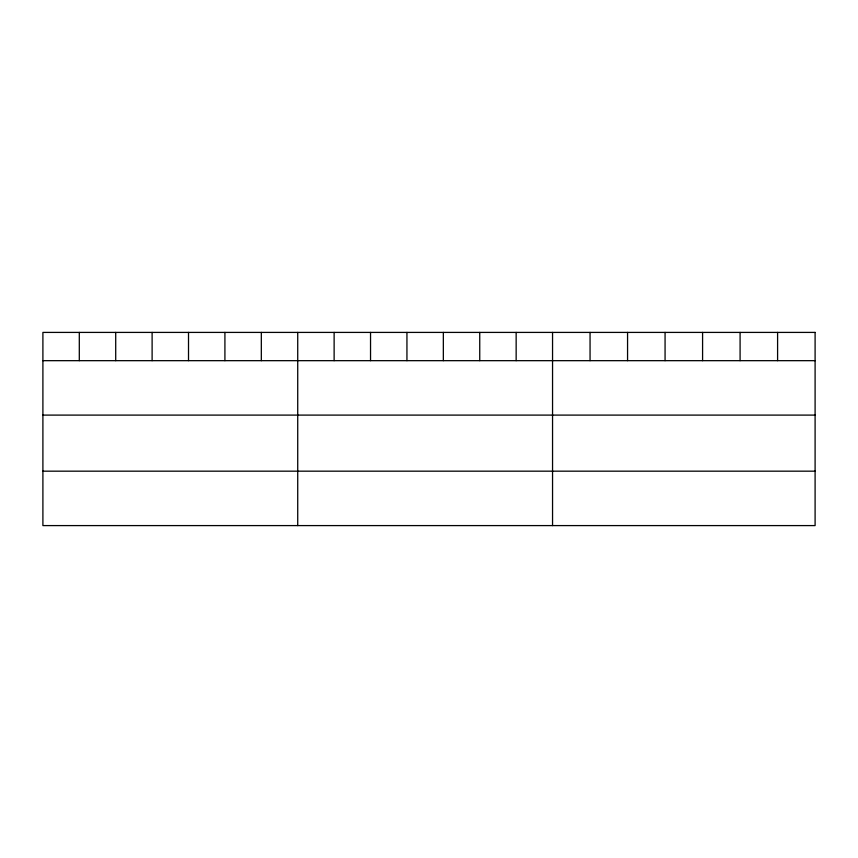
<?xml version="1.0" encoding="UTF-8"?>
<svg xmlns="http://www.w3.org/2000/svg" width="858" height="858" viewBox="0 0 858 858"><rect width="100%" height="100%" fill="white"/><g stroke="black" fill="none" stroke-linecap="round" stroke-linejoin="round"><path stroke-width="1.29" d="M42.9 360.671L815.1 360.671M42.9 415.1L815.1 415.1M42.9 471.171L815.1 471.171M777.595 332.411L777.595 360.671M740.089 332.411L740.089 360.671M702.584 332.411L702.584 360.671M665.068 332.411L665.068 360.671M627.563 332.411L627.563 360.671M590.057 332.411L590.057 360.671M552.552 332.411L552.552 525.589M516.151 332.411L516.151 360.671M479.74 332.411L479.74 360.671M443.339 332.411L443.339 360.671M406.939 332.411L406.939 360.671M370.538 332.411L370.538 360.671M334.127 332.411L334.127 360.671M297.726 332.411L297.726 525.589M261.325 332.411L261.325 360.671M224.914 332.411L224.914 360.671M188.513 332.411L188.513 360.671M152.113 332.411L152.113 360.671M115.712 332.411L115.712 360.671M79.301 332.411L79.301 360.671M815.1 332.411L42.9 332.411L42.9 525.589L815.1 525.589L815.1 332.411"/></g></svg>
